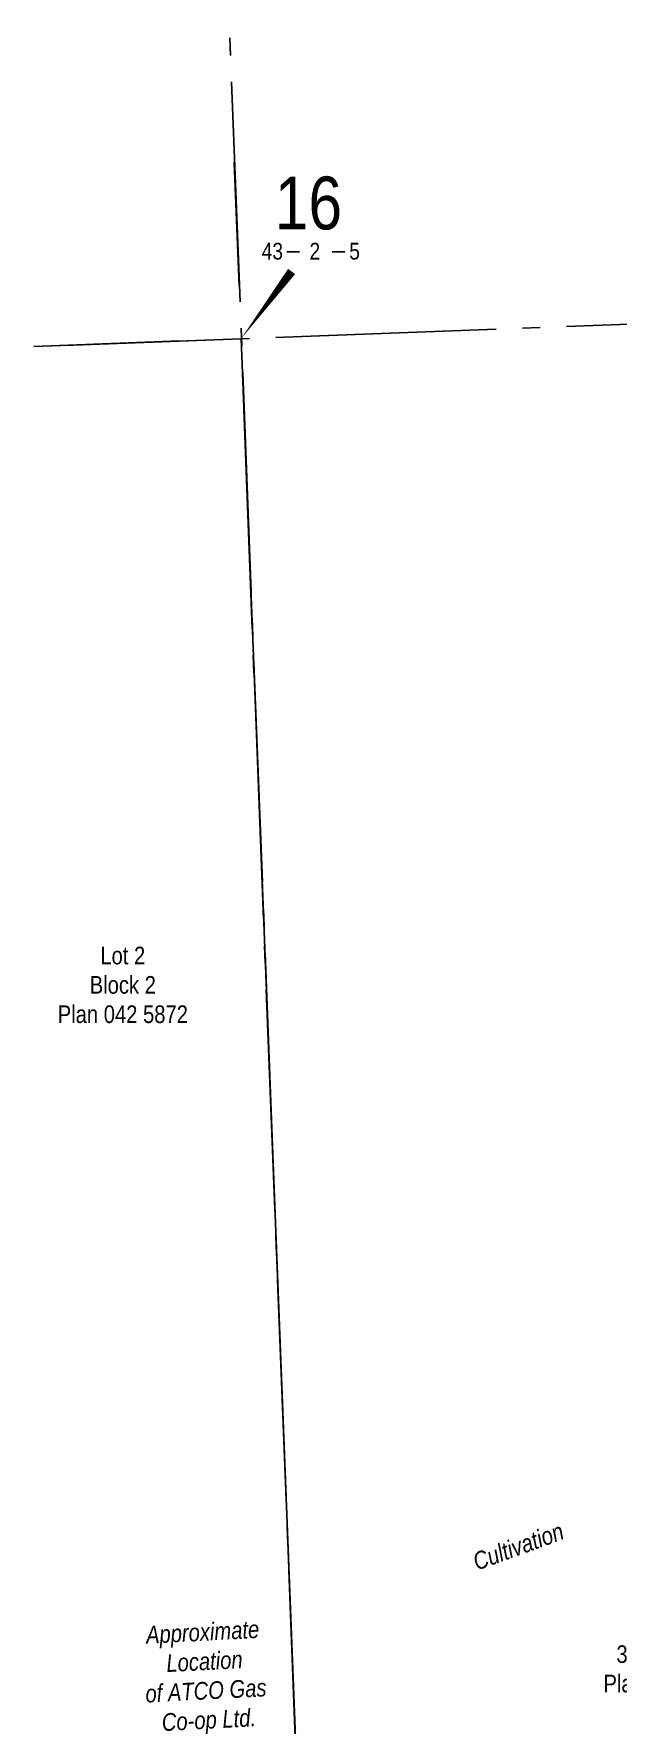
# Model space of a CAD drawing. Extents: x 665644 to 689199, y 5825051 to 5844826.
# Drawn here: x 686926 to 687258, y 5842295 to 5843255 of the extents above; entities that cross this region are included whole.
import ezdxf
from ezdxf.enums import TextEntityAlignment as Align

# ---------------------------------------------------------------- set-up
doc = ezdxf.new("R2010")
doc.units = 0
doc.header["$LTSCALE"] = 5
doc.header["$PDSIZE"] = 0.5
doc.linetypes.add('foc-QUARTERLINE', pattern=[33, 25, -3, 2, -3])
doc.layers.get('Defpoints').update_dxf_attribs({"color": 9})
for name, color, linetype in [('10', 1, 'Continuous'), ('9', 3, 'Continuous'), ('AS-PIPE-UG-T', 44, 'Continuous'), ('L-QSEC', 8, 'foc-QUARTERLINE'), ('L-SECLBL', 7, 'Continuous'), ('L-SECQ', 8, 'foc-QUARTERLINE'), ('L-TITLEDB', 4, 'Continuous'), ('L-TITLEDB-T', 4, 'Continuous')]:
    doc.layers.add(name, color=color, linetype=linetype)
doc.layers.add('T-TEXT', color=48, linetype='Continuous', lineweight=18)
doc.styles.add('175L', font='ARIALN.TTF', dxfattribs={"height": 20})
doc.styles.add('80CG', font='ARIALN.TTF', dxfattribs={"height": 10})
doc.styles.add('80L', font='ARIALN.TTF', dxfattribs={"height": 10})
doc.styles.add('80LS', font='ARIALNI.TTF', dxfattribs={"height": 10})
doc.styles.add('SIMPLEX', font='ARIALN.TTF')
doc.dimstyles.new('Compass 5 000', dxfattribs={"dimscale": 5, "dimtxt": 9, "dimasz": 2, "dimexe": 0.2, "dimexo": 0.0625, "dimgap": 0.5, "dimtad": 0, "dimtih": 1, "dimtoh": 1, "dimzin": 0, "dimdsep": 46, "dimtxsty": '80CG', "dimcen": 0.1, "dimse1": 1, "dimse2": 1, "dimclrd": 256, "dimclrt": 256, "dimaunit": 1, "dimadec": 4, "dimazin": 0, "dimtfac": 0.06, "dimtofl": 0, "dimtmove": 0, "dimatfit": 1, "dimfxl": 0.2, "dimtolj": 1, "dimtzin": 0, "dimlwd": -1, "dimarcsym": 0})

# ---------------------------------------------------------------- blocks, each defined once
blk = doc.blocks.new('L-SECLBL')
at = {"layer": '9', "color": 7}
for p, q in [((-5.08, -27.83), (-12.29, -27.83)), ((20.7, -27.83), (13.5, -27.83))]:
    blk.add_line(p, q, dxfattribs=at)
at = {"layer": '10', "color": 2, "style": 'SIMPLEX'}
blk.add_attdef('SEC', text='', height=30, dxfattribs=at).set_placement((0, 0), align=Align.MIDDLE)
at = {"layer": '10', "color": 5, "style": '80L'}
blk.add_attdef('TWP', text='', height=9.5, dxfattribs=at).set_placement((-14.43, -27.37), align=Align.MIDDLE_RIGHT)
blk.add_attdef('RGE', text='', height=9.5, dxfattribs=at).set_placement((3.62, -27.37), align=Align.MIDDLE_CENTER)
blk.add_attdef('MER', text='', height=9.5, dxfattribs=at).set_placement((23.17, -27.37), align=Align.MIDDLE_LEFT)
blk = doc.blocks.new('*D1400')
at = {"layer": 'Defpoints', "color": 0, "transparency": 16777216}
for p in [(687336.63, 5842292.19), (687344.48, 5842292.49), (687345.62, 5842262.39)]:
    blk.add_point(p, dxfattribs=at)
at = {"layer": 'L-TITLEDB-T', "transparency": 16777216}
for p, q in [((687335.34, 5842326.62), (687325.34, 5842326.62)), ((687336.26, 5842302.19), (687335.34, 5842326.62)), ((687338.14, 5842252.1), (687338.51, 5842242.11))]:
    blk.add_line(p, q, dxfattribs=at)
for points in [[(687337.92, 5842302.25), (687334.59, 5842302.12), (687336.63, 5842292.19)], [(687339.8, 5842252.17), (687336.47, 5842252.04), (687337.76, 5842262.1)]]:
    blk.add_solid(points, dxfattribs=at)
at = {"layer": 'L-TITLEDB-T', "transparency": 16777216, "insert": (687286.59, 5842326.62), "char_height": 10, "attachment_point": 5, "style": '80CG'}
blk.add_mtext('\\A1;30.18 Road\\PPlan 072 3199', dxfattribs=at)

msp = doc.modelspace()

# ---------------------------------------------------------------- linework, layer by layer
at = {"layer": 'L-QSEC', "flags": 128}
for points in [[(687013.231, 5843887.621), (687017.07, 5843787.696), (687075.096, 5842277.456)], [(687848.212, 5843112.381), (686943.993, 5843078.459)]]:
    msp.add_lwpolyline(points, dxfattribs=at)
at = {"layer": 'L-SECLBL', "flags": 128}
msp.add_lwpolyline([(687043.923, 5843082.191, 0, 5, 0), (687072.646, 5843120.437, 0, 0, 0)], format="xyseb", dxfattribs=at)
msp.add_lwpolyline([(687043.923, 5843082.191, 0, 5, 0), (687072.646, 5843120.437, 0, 0, 0)], format="xyseb", dxfattribs=at)
at = {"layer": 'L-SECQ', "flags": 128}
for points in [[(687042.779, 5843112.227), (687040.106, 5843182.352)], [(687848.212, 5843112.382), (687078.351, 5843083.536)], [(687009.117, 5843080.943), (686926.333, 5843077.843)], [(687045.47, 5843042.28), (687075.115, 5842277.446)]]:
    msp.add_lwpolyline(points, dxfattribs=at)
at = {"layer": 'L-TITLEDB', "flags": 128}
for points in [[(686926.333, 5843077.861), (687043.921, 5843082.238)], [(687074.932, 5842282.467), (687043.921, 5843082.246)]]:
    msp.add_lwpolyline(points, dxfattribs=at)

# ---------------------------------------------------------------- block references
at = {"layer": 'L-SECLBL'}
msp.add_blockref('L-SECLBL', (687082.184, 5843159.33), dxfattribs=at).add_auto_attribs({'SEC': '16', 'TWP': '43', 'RGE': '2', 'MER': '5'})
msp.add_blockref('L-SECLBL', (687082.184, 5843159.33), dxfattribs=at).add_auto_attribs({'SEC': '16', 'TWP': '43', 'RGE': '2', 'MER': '5'})

# ---------------------------------------------------------------- texts
at = {"layer": 'AS-PIPE-UG-T', "insert": (686953.206, 5842348.974), "char_height": 10, "attachment_point": 1, "rotation": 3.012381, "style": '175L'}
msp.add_mtext_dynamic_manual_height_columns('\\pi36.561;{\\fArial Narrow|b0|i1|c0|p34;Approximate\\P\\pi47.246;Location\\P\\pi34.484;of ATCO Gas \\P\\pi42.915;Co-op Ltd.}', width=137.14638, gutter_width=50, heights=[0], dxfattribs=at)
at = {"layer": 'L-TITLEDB-T', "insert": (686937.764, 5842736.861), "char_height": 10, "attachment_point": 1, "style": '175L'}
msp.add_mtext_dynamic_manual_height_columns('\\pi26.305;Lot 2\\P\\pi20.275;Block 2\\P\\pi2.1305;Plan 042 5872', width=76.66889, gutter_width=100, heights=[0], dxfattribs=at)
at = {"layer": 'T-TEXT', "style": '80LS'}
msp.add_text('Cultivation', height=9.99881, rotation=20, dxfattribs=at).set_placement((687201.277, 5842396.281), align=Align.MIDDLE_CENTER)

# ---------------------------------------------------------------- dimensions: what is measured, and where the dimension line sits
at = {"layer": 'L-TITLEDB-T'}
dim = msp.add_linear_dim(base=(687336.632, 5842292.194), p1=(687345.616, 5842262.393), p2=(687344.485, 5842292.489), angle=92.151714, text='30.18 Road\\PPlan 072 3199', dimstyle='Compass 5 000', dxfattribs=at)
dim.commit()
dim.dimension.update_dxf_attribs({"geometry": '*D1400', "text_midpoint": (687286.59, 5842326.622), "dimtype": 161})

doc.saveas('drawing.dxf')
